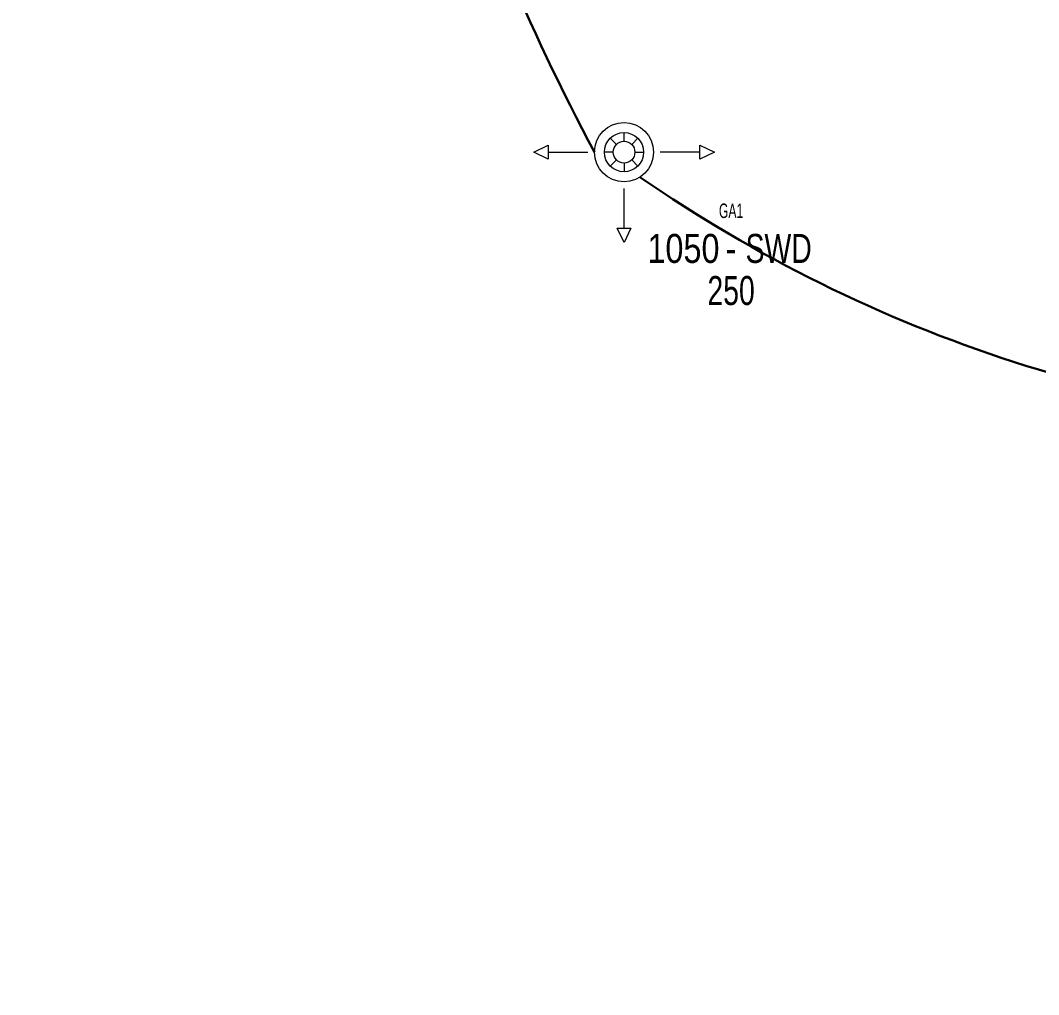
# Model space of a CAD drawing. Extents: x -1457 to 23780, y -2071 to 4205.
# Drawn here: x 3909.9 to 4366.4, y 778 to 1214.5 of the extents above; entities that cross this region are included whole.
import ezdxf
from ezdxf.enums import TextEntityAlignment as Align

# ---------------------------------------------------------------- set-up
doc = ezdxf.new("R2010")
doc.units = 0
doc.header["$MEASUREMENT"] = 0
doc.linetypes.add('HIDDEN', pattern=[0.375, 0.25, -0.125])
doc.layers.get('0').update_dxf_attribs({"color": 9, "lineweight": 9})
for name, color, linetype, lineweight in [('-M-HV-MNF-KOD', 241, 'Continuous', 9), ('-M-HV-MNF-OLCU', 241, 'Continuous', 9), ('-M-HVAC-S-MNFTXT', 61, 'Continuous', 9), ('32', 9, 'Continuous', 9), ('E-KABLO', 7, 'Continuous', 30), ('M-TEFRIS2-015', 129, 'Continuous', 9)]:
    doc.layers.add(name, color=color, linetype=linetype, lineweight=lineweight)
doc.layers.add('-M-HV-MNF-TIP', color=168, linetype='Continuous', lineweight=9, plot=False)
doc.styles.add('Arial', font='arial.ttf', dxfattribs={"height": 2.5})
doc.styles.add('DEBI-BLOCK', font='arial.ttf', dxfattribs={"width": 0.8})

# ---------------------------------------------------------------- blocks, each defined once
blk = doc.blocks.new('2D-NZ1-265')
for p, q in [((-3.44, 3.44), (-6.2, 6.2)), ((0, 4.87), (0, 8.77)), ((3.44, 3.44), (6.2, 6.2)), ((-4.87, 0), (-8.77, 0)), ((-3.44, -3.44), (-6.2, -6.2)), ((3.44, -3.44), (6.2, -6.2)), ((4.87, 0), (8.77, 0)), ((0, -4.87), (0, -8.77))]:
    blk.add_line(p, q)
for points in [[(-0.01, 34.02), (-3.08, 34.02), (0, 40.49), (3.08, 34.02), (0, 34.02), (0, 16.25)], [(-34.02, -0.01), (-34.02, -3.08), (-40.49, 0), (-34.02, 3.08), (-34.02, 0), (-16.25, 0)], [(0.01, -34.02), (3.08, -34.02), (0, -40.49), (-3.08, -34.02), (0, -34.02), (0, -16.25)]]:
    blk.add_lwpolyline(points)
for radius in [13.25, 8.77, 4.87]:
    blk.add_circle((0, 0), radius)
at = {"layer": '-M-HV-MNF-TIP', "style": 'DEBI-BLOCK', "width": 0.8, "flags": 9}
for tag, p in [('X', (-3.36, -0.2)), ('Y', (-0.75, -0.2)), ('BLNAME', (-0.58, 1.16)), ('Z', (2.04, -0.2)), ('DEBI', (-3.36, -1.7))]:
    blk.add_attdef(tag, p, '', height=1, dxfattribs=at)
blk.add_attdef('KOT', text='', height=1, dxfattribs=at).set_placement((-0.81, 1.16), align=Align.RIGHT)
blk = doc.blocks.new('DEBI110')
at = {"layer": '-M-HV-MNF-KOD', "style": 'Arial', "width": 0.8, "flags": 9}
blk.add_attdef('ID', text='', height=0.3, dxfattribs=at).set_placement((0, 0), align=Align.MIDDLE)
at = {"layer": '-M-HV-MNF-KOD', "color": 241, "style": 'Arial', "width": 0.8, "flags": 9}
blk.add_attdef('KOD', text='', height=1, dxfattribs=at).set_placement((-1.249, -2.817), align=Align.TOP_LEFT)
at = {"layer": '-M-HV-MNF-OLCU', "color": 241, "style": 'Arial', "width": 0.7, "flags": 8}
blk.add_attdef('OLCU', text='', height=1, dxfattribs=at).set_placement((0, -1.751), align=Align.TOP_CENTER)
at = {"layer": '-M-HV-MNF-OLCU', "color": 85, "style": 'Arial', "width": 0.7, "flags": 8}
blk.add_attdef('TEKRAR', text='', height=1, dxfattribs=at).set_placement((0, -2.911), align=Align.TOP_CENTER)
at = {"layer": '-M-HV-MNF-TIP', "style": 'DEBI-BLOCK', "width": 0.6, "flags": 8}
blk.add_attdef('GRUP', text='', height=0.5, dxfattribs=at).set_placement((0, 0.098), align=Align.BOTTOM_CENTER)
at = {"style": 'Arial', "width": 0.8, "flags": 8}
blk.add_attdef('DEBI', text='', height=1, dxfattribs=at).set_placement((-0.4, -0.3), align=Align.TOP_RIGHT)
blk.add_attdef('DUM', text='', height=1, dxfattribs=at).set_placement((0, -0.3), align=Align.TOP_CENTER)
at = {"style": 'Arial', "width": 0.7, "flags": 8}
blk.add_attdef('TIP', text='', height=1, dxfattribs=at).set_placement((0.5, -0.3), align=Align.TOP_LEFT)

msp = doc.modelspace()

# ---------------------------------------------------------------- linework, layer by layer
at = {"layer": 'E-KABLO', "color": 6}
for centre, radius, start, end in [((5047.88, 1626.59), 998.71, 186.45875, 208.14469), ((4552.89, 1672.44), 642.08, 235.33168, 268.78237)]:
    msp.add_arc(centre, radius, start, end, dxfattribs=at)
at = {"layer": 'M-TEFRIS2-015', "linetype": 'HIDDEN', "lineweight": 0}
msp.add_lwpolyline([(1754.32, 730, -0.342283), (4527.5, 2199.66, -0.342283)], format="xyb", dxfattribs=at)
for radius, start, end in [(2647.53, 80.45701, 156.55486), (2401.58, 85.46185, 153.71717)]:
    msp.add_arc((4088.57, -323.37), radius, start, end, dxfattribs=at)

# ---------------------------------------------------------------- block references
at = {"layer": '-M-HVAC-S-MNFTXT', "xscale": 13, "yscale": 13, "zscale": 13}
msp.add_blockref('DEBI110', (4228.5, 1122.77), dxfattribs=at).add_auto_attribs({'DEBI': '1050', 'TIP': 'SWD', 'OLCU': '250', 'GRUP': 'GA1', 'DUM': '-'})
at = {"layer": '32', "rotation": 90}
msp.add_blockref('2D-NZ1-265', (4180.5, 1155.5), dxfattribs=at)

doc.saveas('drawing.dxf')
